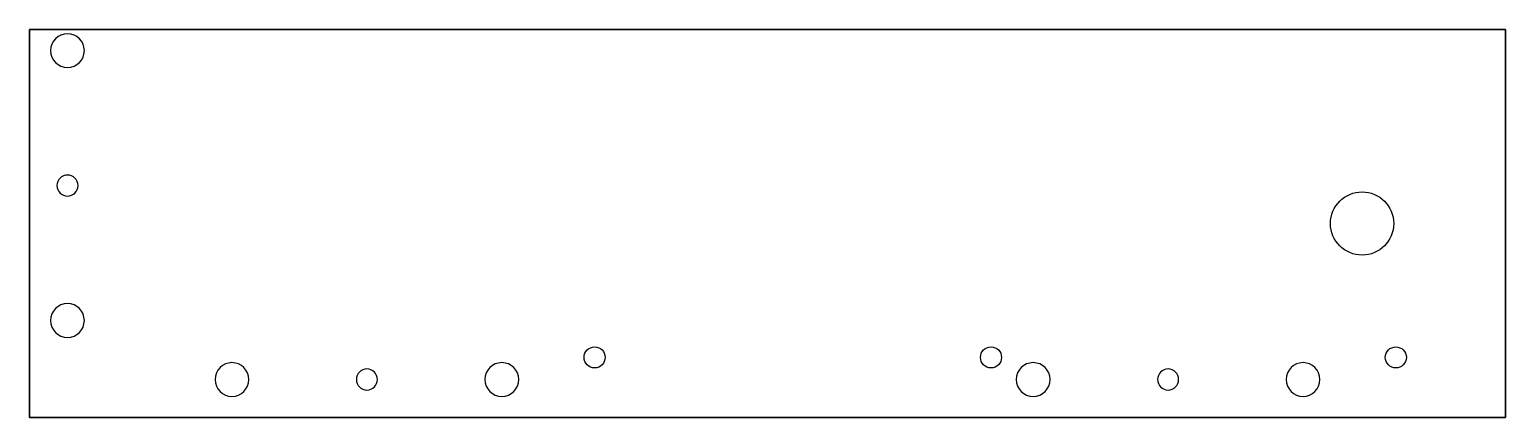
# Model space of a CAD drawing. Extents: x 0 to 350, y 0 to 92.
import ezdxf

# ---------------------------------------------------------------- set-up
doc = ezdxf.new("R2010")
doc.units = 0

msp = doc.modelspace()

# ---------------------------------------------------------------- linework, layer by layer
at = {"layer": 'CONTORNO'}
msp.add_lwpolyline([(350, 0), (0, 0), (0, 92), (350, 92)], close=True, dxfattribs=at)
at = {"layer": 'HDRILL', "extrusion": (1, 0, 0)}
for centre in [(78, -9, 350), (46, -9, 350), (14, -9, 350)]:
    msp.add_circle(centre, 4, dxfattribs=at)
at = {"layer": 'PANEL'}
msp.add_lwpolyline([(0, 0), (350, 0), (350, 92), (0, 92)], close=True, dxfattribs=at)
at = {"layer": 'VDRILL', "extrusion": (0, 0, -1)}
for centre, radius in [((-9, 87, 3), 4), ((-9, 55, 3), 2.5), ((-9, 23, 3), 4), ((-48, 9, 3), 4), ((-80, 9, 3), 2.5), ((-112, 9, 3), 4), ((-238, 9, 3), 4), ((-270, 9, 3), 2.5), ((-302, 9, 3), 4)]:
    msp.add_circle(centre, radius, dxfattribs=at)
at = {"layer": 'VDRILL'}
for centre, radius in [((316, 46, -13.5), 7.5), ((134, 14.25, -1), 2.5), ((228, 14.25, -1), 2.5), ((324, 14.25, -1), 2.5)]:
    msp.add_circle(centre, radius, dxfattribs=at)

doc.saveas('drawing.dxf')
